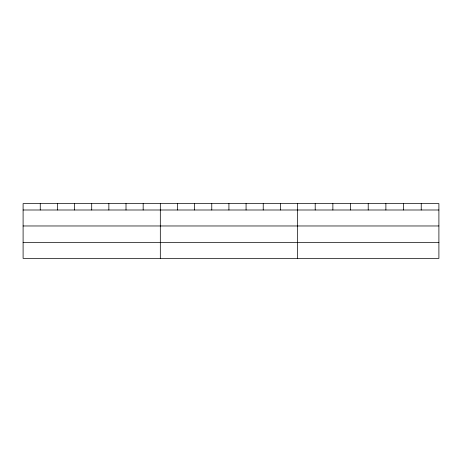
<?xml version="1.0" encoding="UTF-8"?>
<svg xmlns="http://www.w3.org/2000/svg" width="462" height="462" viewBox="0 0 462 462"><rect width="100%" height="100%" fill="white"/><g stroke="black" fill="none" stroke-linecap="round" stroke-linejoin="round"><path stroke-width="0.69" d="M438.9 225.97L438.9 203.603L23.1 203.603L23.1 258.397L438.9 258.397L438.9 225.97L23.1 225.97M23.1 209.996L438.9 209.996M23.1 242.423L438.9 242.423M421.228 203.603L421.228 209.996M403.557 203.603L403.557 209.996M385.886 203.603L385.886 209.996M368.214 203.603L368.214 209.996M350.543 203.603L350.543 209.996M332.871 203.603L332.871 209.996M315.2 203.603L315.2 209.996M297.528 203.603L297.528 258.397M280.376 203.603L280.376 209.996M263.225 203.603L263.225 209.996M246.073 203.603L246.073 209.996M228.921 203.603L228.921 209.996M211.769 203.603L211.769 209.996M194.618 203.603L194.618 209.996M177.466 203.603L177.466 209.996M160.314 203.603L160.314 258.397M143.162 203.603L143.162 209.996M126.01 203.603L126.01 209.996M108.859 203.603L108.859 209.996M91.707 203.603L91.707 209.996M74.555 203.603L74.555 209.996M57.404 203.603L57.404 209.996M40.252 203.603L40.252 209.996"/></g></svg>
